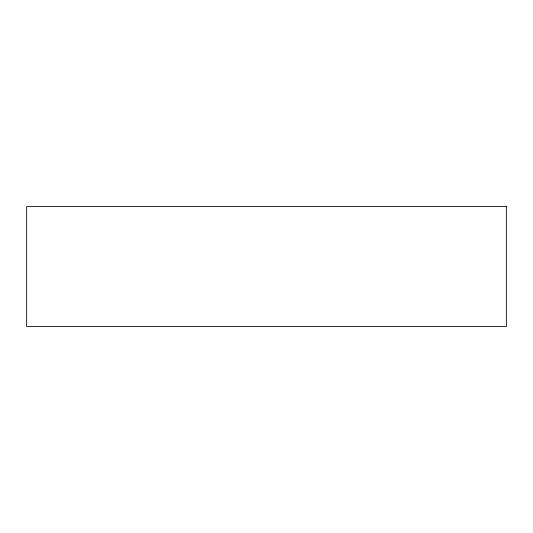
<?xml version="1.0" encoding="UTF-8"?>
<svg xmlns="http://www.w3.org/2000/svg" width="533" height="533" viewBox="0 0 533 533"><rect width="100%" height="100%" fill="white"/><g stroke="black" fill="none" stroke-linecap="round" stroke-linejoin="round"><path stroke-width="0.8" d="M506.35 206.537L26.65 206.537L26.65 326.462L506.35 326.462L506.35 206.537"/></g></svg>
